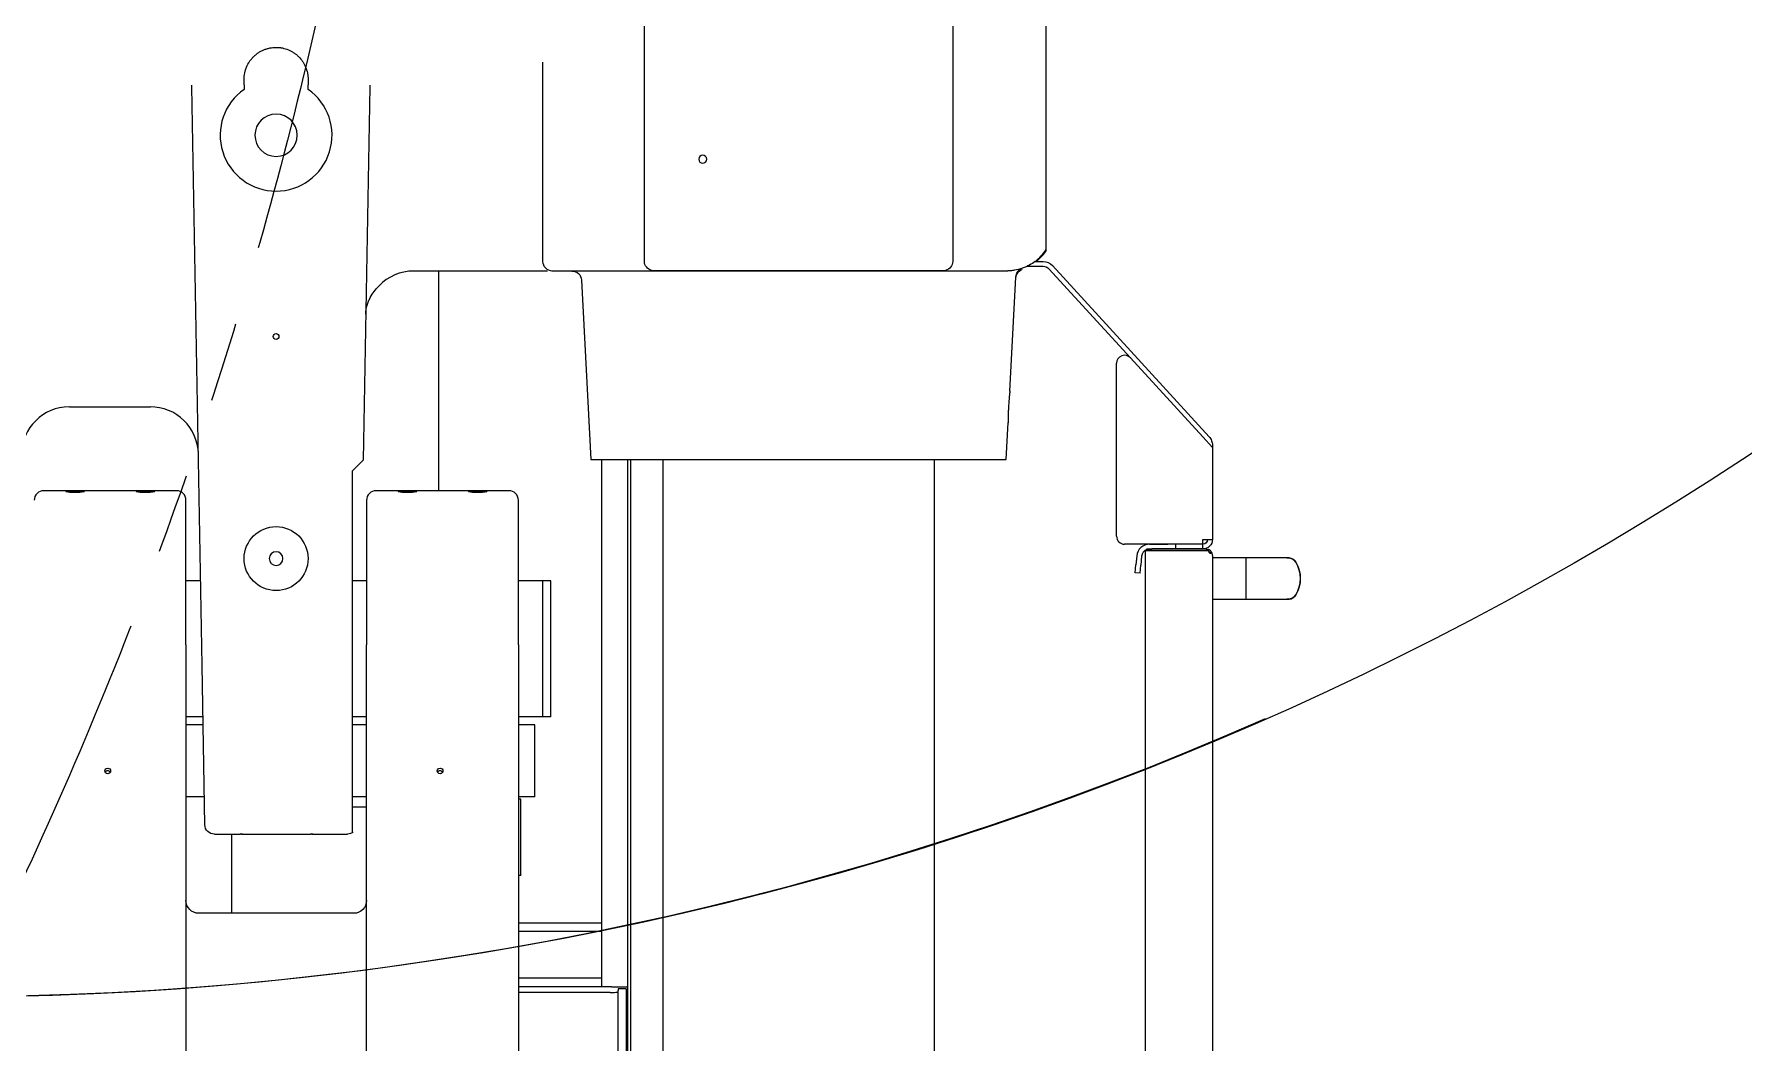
# Model space of a CAD drawing. Header units: millimetres. Extents: x 10462777 to 22643323, y 453826 to 1389191.
# Drawn here: x 11291164 to 11292234, y 582196 to 582828 of the extents above; entities that cross this region are included whole.
import ezdxf

# ---------------------------------------------------------------- set-up
doc = ezdxf.new("R2010")
doc.units = ezdxf.units.MM
doc.header["$LTSCALE"] = 200
doc.header["$MEASUREMENT"] = 0
doc.linetypes.add('PHANTOM', pattern=[2.5, 1.25, -0.25, 0.25, -0.25, 0.25, -0.25])
doc.layers.get('0').update_dxf_attribs({"linetype": 'CONTINUOUS'})
for name, color, linetype in [('2', 2, 'CONTINUOUS'), ('5', 4, 'CONTINUOUS'), ('DV1_DEFAULT', 7, 'CONTINUOUS')]:
    doc.layers.add(name, color=color, linetype=linetype)
doc.layers.add('LAYOUT', color=8, linetype='CONTINUOUS', lineweight=25)

# ---------------------------------------------------------------- blocks, each defined once
blk = doc.blocks.new('r710ic')
at = {"layer": 'DV1_DEFAULT', "color": 7, "linetype": 'Continuous', "lineweight": 0}
blk.add_arc((272041.4, 104232.6), 2050.1, 337.1057, 23.7991, dxfattribs=at)
at = {"layer": 'LAYOUT', "color": 3}
blk.add_circle((272041.4, 104232.6), 2050.1, dxfattribs=at)
blk = doc.blocks.new('A$C7DA30AB0')
at = {"layer": 'LAYOUT', "color": 6, "linetype": 'PHANTOM'}
blk.add_circle((3030.4, 3026, 0), 2693, dxfattribs=at)

msp = doc.modelspace()

# ---------------------------------------------------------------- linework, layer by layer
at = {"layer": '2', "color": 124, "linetype": 'Continuous'}
for p, q in [((11291739.37272, 583034.4183, 0), (11291739.37272, 582685.41335, 0)), ((11291797.88209, 582692.83033, 0), (11291797.88209, 583034.4183, 0)), ((11291546.38704, 582685.41335, 0), (11291546.38704, 582889.2026, 0)), ((11291482.87761, 582685.41335, 0), (11291482.87761, 582810.16343, 0)), ((11291269.53091, 582432.53362, 0), (11291263.20822, 582794.76048, 0)), ((11291295.87495, 582795.95448, 0), (11291295.87495, 582799.41497, 0)), ((11291295.87495, 582795.95448, 0), (11291295.87495, 582793.13769, 0)), ((11291335.87552, 582799.41497, 0), (11291335.87552, 582795.95448, 0)), ((11291335.87552, 582793.13769, 0), (11291335.87552, 582795.95448, 0)), ((11291374.54235, 582794.76048, 0), (11291370.46378, 582561.09934, 0)), ((11291476.87753, 582679.41326, 0), (11291402.01029, 582679.41326, 0)), ((11291488.8777, 582679.41326, 0), (11291488.52878, 582679.41326, 0)), ((11291552.73799, 582679.41326, 0), (11291488.8777, 582679.41326, 0)), ((11291733.02178, 582679.49718, 0), (11291552.73799, 582679.49718, 0)), ((11291733.02178, 582679.41326, 0), (11291552.73799, 582679.41326, 0)), ((11291772.88173, 582679.41326, 0), (11291733.02178, 582679.41326, 0)), ((11291775.12875, 582604.28723, 0), (11291778.86488, 582675.57698, 0)), ((11291782.82352, 582680.46877, 0), (11291782.84071, 582680.47029, 0)), ((11291506.99183, 582673.7272, 0), (11291512.87804, 582561.41158, 0)), ((11291186.52355, 582594.41205, 0), (11291237.22397, 582594.41205, 0)), ((11291772.88173, 582561.41158, 0), (11291774.0938, 582584.5393, 0)), ((11291364.35803, 582554.9936, 0), (11291370.46378, 582561.09934, 0)), ((11291512.87804, 582561.41158, 0), (11291642.87988, 582561.41158, 0)), ((11291642.87988, 582561.41158, 0), (11291772.88173, 582561.41158, 0)), ((11291363.77592, 582554.41149, 0), (11291364.35803, 582554.9936, 0)), ((11291363.77592, 582521.64454, 0), (11291363.77592, 582554.41149, 0)), ((11291363.77592, 582432.51006, 0), (11291363.77592, 582521.64454, 0)), ((11291271.2717, 582332.80362, 0), (11291269.53091, 582432.53362, 0)), ((11291277.27087, 582326.90825, 0), (11291289.43246, 582326.90825, 0)), ((11291298.368, 582326.90825, 0), (11291333.43309, 582326.90825, 0)), ((11291342.36863, 582326.90825, 0), (11291360.47969, 582326.90825, 0))]:
    msp.add_line(p, q, dxfattribs=at)
at = {"layer": '2', "color": 252, "linetype": 'Continuous'}
for p, q in [((11291417.78669, 582541.91383, 0), (11291417.78669, 582679.41288, 0)), ((11291519.62813, 582231.41402, 0), (11291519.62813, 582561.41805, 0)), ((11291535.87836, 582561.35424, 0), (11291535.87836, 581835.96081, 0)), ((11291537.87839, 581835.92831, 0), (11291537.87839, 582561.3569, 0)), ((11291557.93118, 582561.35677, 0), (11291557.93118, 581210.93165, 0)), ((11291727.82859, 581210.93165, 0), (11291727.82859, 582561.35677, 0)), ((11291253.47435, 582541.91131, 0), (11291170.47317, 582541.91131, 0)), ((11291461.47731, 582541.91131, 0), (11291378.47613, 582541.91131, 0)), ((11291259.47444, 582445.34482, 0), (11291259.47444, 582535.91122, 0)), ((11291372.47604, 582535.91122, 0), (11291372.47604, 582445.34482, 0)), ((11291467.47739, 582445.34482, 0), (11291467.47739, 582535.91122, 0)), ((11291268.60793, 582485.41051, 0), (11291259.46522, 582485.41051, 0)), ((11291372.46909, 582485.41051, 0), (11291363.77467, 582485.41051, 0)), ((11291482.87761, 582485.41051, 0), (11291467.47067, 582485.41051, 0)), ((11291487.87768, 582485.41051, 0), (11291482.87761, 582485.41051, 0)), ((11291482.87761, 582400.4093, 0), (11291482.87761, 582485.41051, 0)), ((11291487.87768, 582400.4093, 0), (11291487.87768, 582485.41051, 0)), ((11291259.47444, 582445.34482, 0), (11291259.47444, 581853.79938, 0)), ((11291372.47604, 581853.79938, 0), (11291372.47604, 582445.34482, 0)), ((11291467.47739, 582445.34482, 0), (11291467.47739, 581853.79938, 0)), ((11291270.08256, 582400.4093, 0), (11291259.46522, 582400.4093, 0)), ((11291372.46909, 582400.4093, 0), (11291363.77467, 582400.4093, 0)), ((11291482.87761, 582400.4093, 0), (11291467.47067, 582400.4093, 0)), ((11291487.87768, 582400.4093, 0), (11291482.87761, 582400.4093, 0)), ((11291270.17958, 582395.25922, 0), (11291259.47365, 582395.25922, 0)), ((11291372.48596, 582395.25922, 0), (11291363.81633, 582395.25922, 0)), ((11291477.87754, 582395.25922, 0), (11291467.48181, 582395.25922, 0)), ((11291477.87754, 582350.25859, 0), (11291477.87754, 582395.25922, 0)), ((11291270.96526, 582350.25859, 0), (11291259.47365, 582350.25859, 0)), ((11291372.47841, 582343.73063, 0), (11291363.78805, 582343.73063, 0)), ((11291372.48596, 582350.25859, 0), (11291363.81633, 582350.25859, 0)), ((11291468.97741, 582348.77662, 0), (11291467.47739, 582348.77662, 0)), ((11291477.87754, 582350.25859, 0), (11291467.48181, 582350.25859, 0)), ((11291468.97741, 582343.42294, 0), (11291468.97741, 582348.77662, 0)), ((11291468.97741, 582325.52745, 0), (11291468.97741, 582343.42294, 0)), ((11291287.87484, 582326.90825, 0), (11291287.87484, 582277.36802, 0)), ((11291468.97741, 582318.91588, 0), (11291468.97741, 582325.52745, 0)), ((11291468.97741, 582301.35518, 0), (11291468.97741, 582318.91588, 0)), ((11291467.47739, 582301.32026, 0), (11291468.97741, 582301.32026, 0)), ((11291468.97741, 582301.35518, 0), (11291468.97741, 582301.32026, 0)), ((11291364.47593, 582277.36881, 0), (11291267.47455, 582277.36881, 0)), ((11291467.4688, 582271.40747, 0), (11291519.62101, 582271.40747, 0)), ((11291519.62196, 582265.90739, 0), (11291467.46975, 582265.90739, 0)), ((11291467.46975, 582236.90698, 0), (11291519.62196, 582236.90698, 0)), ((11291524.87821, 582227.85852, 0), (11291467.47474, 582227.85852, 0)), ((11291525.87822, 582231.4069, 0), (11291467.47495, 582231.4069, 0)), ((11291525.87822, 582231.4069, 0), (11291535.87836, 582231.4069, 0)), ((11291534.87835, 582230.11367, 0), (11291529.87828, 582230.11367, 0)), ((11291529.87828, 582230.11367, 0), (11291529.87828, 582229.11366, 0)), ((11291529.87828, 581835.90497, 0), (11291529.87828, 582229.11366, 0)), ((11291534.87835, 582230.11367, 0), (11291534.87835, 582229.11366, 0)), ((11291534.87835, 582229.11366, 0), (11291534.87835, 581835.90497, 0)), ((11291535.87836, 582221.40676, 0), (11291534.87829, 582221.40676, 0))]:
    msp.add_line(p, q, dxfattribs=at)
at = {"layer": '2', "color": 124, "linetype": 'Continuous', "extrusion": (0, 0, -1)}
for centre, radius in [((-11291315.87524, 582764.41447, 0), 13.25019), ((-11291582.87903, 582749.41426, 0), 2.50004), ((-11291315.87524, 582499.4107, 0), 4.25006)]:
    msp.add_circle(centre, radius, dxfattribs=at)
at = {"layer": '2', "color": 124, "linetype": 'Continuous'}
for centre, radius in [((11291315.87524, 582638.41268, 0), 1.80003), ((11291315.87524, 582499.4107, 0), 20.00028)]:
    msp.add_circle(centre, radius, dxfattribs=at)
for centre, radius, start, end in [((11291315.87524, 582764.41447, 0), 35.0005, 124.84990454, 55.15009546), ((11291772.88173, 582709.41369, 0), 30.00043, 306.86989762, 326.44269011), ((11291402.01029, 582649.41283, 0), 30.00043, 90, 136.65194947), ((11291186.52355, 582564.41163, 0), 30.00043, 90.40924536, 179.00000004), ((11291237.22397, 582564.41163, 0), 30.00043, 0.99999996, 90.51429379)]:
    msp.add_arc(centre, radius, start, end, dxfattribs=at)
at = {"layer": '2', "color": 124, "linetype": 'Continuous', "extrusion": (0, 0, -1)}
for centre, radius, start, end in [((-11291488.8777, 582685.41335, 0), 6.00009, 270, 0), ((-11291500.99996, 582673.41318, 0), 6.00009, 90, 176.99999995), ((-11291552.73799, 582685.41335, 0), 5.91616, 270, 287.02386622), ((-11291733.02178, 582685.41335, 0), 5.91616, 252.97613378, 270), ((-11291277.27087, 582332.90834, 0), 6.00009, 270.00146305, 359.00000004), ((-11291360.47969, 582332.90834, 0), 6.00009, 231.7015156, 268.44733529)]:
    msp.add_arc(centre, radius, start, end, dxfattribs=at)
at = {"layer": '2', "color": 252, "linetype": 'Continuous'}
for centre, start, end in [((11291170.47317, 582535.91122, 0), 90, 180), ((11291253.47435, 582535.91122, 0), 0, 90), ((11291378.47613, 582535.91122, 0), 90, 180), ((11291461.47731, 582535.91122, 0), 0, 90)]:
    msp.add_arc(centre, 6.00009, start, end, dxfattribs=at)
at = {"layer": '2', "color": 252, "linetype": 'Continuous', "extrusion": (0, 0, -1)}
for centre, start, end in [((-11291267.47455, 582285.36892, 0), 270, 0), ((-11291364.47593, 582285.36892, 0), 180, 270)]:
    msp.add_arc(centre, 8.00011, start, end, dxfattribs=at)
at = {"layer": '2', "color": 124, "linetype": 'Continuous'}
for centre, major_axis, ratio, start_param, end_param in [((11291233.21252, 582794.23051, 0), (-0.62668, 36.79321), 0.815259867, 4.7129073025, 4.7413536118), ((11291404.53808, 582794.23051, 0), (-0.62667, -36.79323), 0.8152604061, 4.6834243064, 4.711870597), ((11291772.88173, 582708.77368, 0), (30.00043, 0), 0.9999930524, 5.3906382236, 5.7077559364)]:
    msp.add_ellipse(centre, major_axis=major_axis, ratio=ratio, start_param=start_param, end_param=end_param, dxfattribs=at)
at = {"layer": '2', "color": 124, "linetype": 'Continuous', "extrusion": (0, 0, -1)}
for centre, start_param, end_param in [((11291553.31534, 582685.41335, 0), 5.0522258898, 6.2831853072), ((11291732.44442, 582685.41335, 0), 3.1415926536, 4.3725520709)]:
    msp.add_ellipse(centre, major_axis=(-6.9283, 0), ratio=0.8660254038, start_param=start_param, end_param=end_param, dxfattribs=at)
at = {"layer": '2', "color": 172, "linetype": 'Continuous'}
for centre in [(11291188.47343, 582541.28564, 0), (11291191.47347, 582541.28564, 0), (11291232.47405, 582541.28564, 0), (11291235.4741, 582541.28564, 0), (11291396.47638, 582541.28564, 0), (11291399.47643, 582541.28564, 0), (11291440.47701, 582541.28564, 0), (11291443.47705, 582541.28564, 0)]:
    msp.add_ellipse(centre, major_axis=(-4.25006, 0), ratio=0.107732801, dxfattribs=at)
at = {"layer": '2', "color": 252, "linetype": 'Continuous'}
for centre in [(11291210.47374, 582366.4557, 0), (11291418.4767, 582366.4557, 0)]:
    msp.add_ellipse(centre, major_axis=(1.80003, 0), ratio=0.9941798849, dxfattribs=at)
for centre, major_axis, ratio, start_param, end_param in [((11291210.47374, 582364.73195, 0), (1.80003, 0), 0.9941798849, 0.5025544568, 2.6390345065), ((11291418.4767, 582364.73195, 0), (1.80003, 0), 0.9941798849, 0.5025544568, 2.6390345065), ((11291524.87821, 582227.98726, 0), (-5.00007, 0), 0.0257472053, 1.5707963268, 3.1415926536)]:
    msp.add_ellipse(centre, major_axis=major_axis, ratio=ratio, start_param=start_param, end_param=end_param, dxfattribs=at)
at = {"layer": '2', "color": 124, "linetype": 'Continuous'}
for points, knots in [([(11291295.87495, 582799.41497, 0), (11291295.87495, 582800.08237, 0), (11291295.90827, 582800.74299, 0), (11291296.03857, 582802.05128, 0), (11291296.13557, 582802.69896, 0), (11291296.3923, 582803.98162, 0), (11291296.55204, 582804.61661, 0), (11291296.7915, 582805.40239, 0), (11291296.84139, 582805.55915, 0), (11291296.94519, 582805.87187, 0), (11291296.99915, 582806.02796, 0), (11291297.16621, 582806.49253, 0), (11291297.2847, 582806.79804, 0), (11291297.91193, 582808.30522, 0), (11291298.52394, 582809.44631, 0), (11291299.42511, 582810.7952, 0), (11291299.61222, 582811.06107, 0), (11291300.00043, 582811.58493, 0), (11291300.20187, 582811.84327, 0), (11291300.82115, 582812.59866, 0), (11291301.25564, 582813.07862, 0), (11291302.16721, 582813.99297, 0), (11291302.64428, 582814.42733, 0), (11291303.64164, 582815.25064, 0), (11291304.16193, 582815.63958, 0), (11291304.97636, 582816.18795, 0), (11291305.25386, 582816.36504, 0), (11291305.81418, 582816.70351, 0), (11291306.09772, 582816.8654, 0), (11291306.9584, 582817.32938, 0), (11291307.5456, 582817.60982, 0), (11291308.74708, 582818.11323, 0), (11291309.36136, 582818.3362, 0), (11291310.3039, 582818.62641, 0), (11291310.62161, 582818.71576, 0), (11291311.26429, 582818.8793, 0), (11291311.59003, 582818.95361, 0), (11291313.2175, 582819.28233, 0), (11291314.52851, 582819.41346, 0), (11291316.50841, 582819.41612, 0), (11291317.17062, 582819.38442, 0), (11291318.00129, 582819.30263, 0), (11291318.16758, 582819.28415, 0), (11291318.49839, 582819.24318, 0), (11291318.66317, 582819.22068, 0), (11291319.15563, 582819.14719, 0), (11291319.48146, 582819.09021, 0), (11291321.09849, 582818.76618, 0), (11291322.35366, 582818.38287, 0), (11291323.87554, 582817.74841, 0), (11291324.17809, 582817.61338, 0), (11291324.77222, 582817.33042, 0), (11291325.06449, 582817.18223, 0), (11291325.92733, 582816.71796, 0), (11291326.48395, 582816.38221, 0), (11291327.56119, 582815.65907, 0), (11291328.08181, 582815.27166, 0), (11291328.83579, 582814.65115, 0), (11291329.08283, 582814.43755, 0), (11291329.56691, 582813.99771, 0), (11291329.80254, 582813.77279, 0), (11291330.94937, 582812.62363, 0), (11291331.76773, 582811.6264, 0), (11291332.66946, 582810.28099, 0), (11291332.84368, 582810.00691, 0), (11291333.17971, 582809.44855, 0), (11291333.34182, 582809.16368, 0), (11291333.8069, 582808.29734, 0), (11291334.08654, 582807.70849, 0), (11291334.83668, 582805.90844, 0), (11291335.21933, 582804.66408, 0), (11291335.5452, 582803.04988, 0), (11291335.60272, 582802.72379, 0), (11291335.70174, 582802.0667, 0), (11291335.74301, 582801.73729, 0), (11291335.84219, 582800.74647, 0), (11291335.87552, 582800.08247, 0), (11291335.87552, 582799.41497, 0)], [0, 0, 0, 0, 0.03125, 0.03125, 0.0625, 0.0625, 0.09375, 0.09375, 0.1015625, 0.1015625, 0.109375, 0.109375, 0.125, 0.125, 0.1875, 0.1875, 0.203125, 0.203125, 0.21875, 0.21875, 0.25, 0.25, 0.28125, 0.28125, 0.3125, 0.3125, 0.328125, 0.328125, 0.34375, 0.34375, 0.375, 0.375, 0.40625, 0.40625, 0.421875, 0.421875, 0.4375, 0.4375, 0.5, 0.5, 0.53125, 0.53125, 0.5390625, 0.5390625, 0.546875, 0.546875, 0.5625, 0.5625, 0.625, 0.625, 0.640625, 0.640625, 0.65625, 0.65625, 0.6875, 0.6875, 0.71875, 0.71875, 0.734375, 0.734375, 0.75, 0.75, 0.8125, 0.8125, 0.828125, 0.828125, 0.84375, 0.84375, 0.875, 0.875, 0.9375, 0.9375, 0.953125, 0.953125, 0.96875, 0.96875, 1, 1, 1, 1]), ([(11291485.70101, 582679.41326, 0), (11291485.61485, 582679.41326, 0), (11291485.52749, 582679.41326, 0), (11291484.96955, 582679.41326, 0), (11291484.46803, 582679.41326, 0), (11291482.88954, 582679.41326, 0), (11291481.74099, 582679.41326, 0), (11291479.95118, 582679.41326, 0), (11291479.34319, 582679.41326, 0), (11291478.42277, 582679.41326, 0), (11291478.11456, 582679.41326, 0), (11291477.49672, 582679.41326, 0), (11291477.18645, 582679.41326, 0), (11291476.87753, 582679.41326, 0)], [0, 0, 0, 0, 0.0363308524, 0.0363308524, 0.2290646819, 0.2290646819, 0.614532341, 0.614532341, 0.8072661705, 0.8072661705, 0.9036330852, 0.9036330852, 1, 1, 1, 1]), ([(11291790.88199, 582685.41335, 0), (11291789.81071, 582684.60989, 0), (11291788.60699, 582683.81999, 0), (11291786.61303, 582682.7294, 0), (11291785.91708, 582682.38151, 0), (11291784.82856, 582681.89175, 0), (11291784.4583, 582681.73384, 0), (11291783.70343, 582681.43009, 0), (11291783.31988, 582681.28469, 0), (11291781.37819, 582680.59436, 0), (11291779.74354, 582680.15843, 0), (11291777.21502, 582679.71553, 0), (11291776.35947, 582679.60289, 0), (11291775.06323, 582679.48954, 0), (11291774.629, 582679.46101, 0), (11291773.97525, 582679.4324, 0), (11291773.64776, 582679.42165, 0), (11291773.31953, 582679.41626, 0), (11291773.10056, 582679.41386, 0), (11291772.99056, 582679.41326, 0), (11291772.88173, 582679.41326, 0)], [0, 0, 0, 0, 0.25, 0.25, 0.375, 0.375, 0.4375, 0.4375, 0.5, 0.5, 0.75, 0.75, 0.875, 0.875, 0.9375, 0.9375, 0.96875, 0.984375, 0.984375, 1, 1, 1, 1]), ([(11291778.88371, 582675.66712, 0), (11291778.87762, 582675.70774, 0), (11291778.7955, 582676.32743, 0), (11291779.16261, 582677.44137, 0), (11291779.80106, 582678.76532, 0), (11291780.5885, 582679.69079, 0), (11291781.2758, 582680.26027, 0), (11291781.74815, 582680.56615, 0), (11291782.08425, 582680.75178, 0), (11291782.35803, 582680.88085, 0), (11291782.47039, 582680.93349, 0), (11291782.4717, 582680.92737, 0)], [0, 0, 0, 0, 0.0117087833, 0.1789215288, 0.3191025446, 0.4376293103, 0.5315949855, 0.6030831925, 0.6774494301, 0.790067629, 1, 1, 1, 1]), ([(11291778.94879, 582675.07159, 0), (11291778.91338, 582675.40249, 0), (11291778.91131, 582676.32735, 0), (11291779.49145, 582677.68745, 0), (11291780.38718, 582678.92706, 0), (11291781.35766, 582679.74947, 0), (11291782.01065, 582680.11694, 0), (11291782.31584, 582680.25645, 0)], [0, 0, 0, 0, 0.148186079, 0.4247901512, 0.6535588974, 0.8469125155, 1, 1, 1, 1]), ([(11291372.05747, 582652.40194, 0), (11291372.0926, 582654.41473, 0), (11291372.38489, 582656.27952, 0), (11291372.98665, 582658.4515, 0), (11291373.11936, 582658.879, 0), (11291373.40445, 582659.71165, 0), (11291373.5568, 582660.11702, 0), (11291374.03975, 582661.30298, 0), (11291374.39616, 582662.05347, 0), (11291375.54452, 582664.20223, 0), (11291376.41546, 582665.4984, 0), (11291378.25748, 582667.88966, 0), (11291379.22972, 582668.98437, 0), (11291380.19406, 582670.00598, 0)], [0, 0, 0, 0, 0.25, 0.25, 0.3125, 0.3125, 0.375, 0.375, 0.5, 0.5, 0.75, 0.75, 1, 1, 1, 1]), ([(11291775.1353, 582604.41219, 0), (11291775.13523, 582604.41165, 0), (11291775.12702, 582604.34789, 0), (11291775.10668, 582604.18722, 0), (11291775.10209, 582604.15085, 0), (11291775.09199, 582604.07058, 0), (11291775.08648, 582604.02664, 0), (11291775.06864, 582603.88368, 0), (11291775.04135, 582603.66334, 0), (11291775.00758, 582603.38444, 0), (11291774.97999, 582603.15301, 0), (11291774.97042, 582603.07215, 0), (11291774.95055, 582602.90286, 0), (11291774.94024, 582602.81435, 0), (11291774.88755, 582602.35769, 0), (11291774.84131, 582601.94418, 0), (11291774.76802, 582601.25335, 0), (11291774.74293, 582601.01124, 0), (11291774.70454, 582600.62972, 0), (11291774.69164, 582600.49973, 0), (11291774.66592, 582600.23645, 0), (11291774.65306, 582600.10283, 0), (11291774.58889, 582599.42504, 0), (11291774.53795, 582598.85198, 0), (11291774.46392, 582597.94557, 0), (11291774.43952, 582597.63395, 0), (11291774.3927, 582597.00688, 0), (11291774.3702, 582596.69056, 0), (11291774.30564, 582595.73341, 0), (11291774.2665, 582595.08448, 0), (11291774.19697, 582593.76392, 0), (11291774.16772, 582593.11387, 0), (11291774.13148, 582592.15489, 0), (11291774.12066, 582591.83786, 0), (11291774.10147, 582591.20917, 0), (11291774.09307, 582590.89652, 0), (11291774.07175, 582589.98691, 0), (11291774.06248, 582589.41166, 0), (11291774.05551, 582588.73122, 0), (11291774.05434, 582588.59708, 0), (11291774.05245, 582588.33276, 0), (11291774.05172, 582588.20225, 0), (11291774.05011, 582587.81929, 0), (11291774.04984, 582587.5763, 0), (11291774.0508, 582586.88315, 0), (11291774.05381, 582586.46845, 0), (11291774.05879, 582586.01073, 0), (11291774.05986, 582585.92202, 0), (11291774.06205, 582585.75239, 0), (11291774.06318, 582585.67139, 0), (11291774.0666, 582585.43959, 0), (11291774.07127, 582585.16039, 0), (11291774.07558, 582584.93999, 0), (11291774.07851, 582584.79705, 0), (11291774.07944, 582584.75314, 0), (11291774.08117, 582584.67291, 0), (11291774.08197, 582584.63655, 0), (11291774.08555, 582584.47598, 0), (11291774.08711, 582584.41239, 0), (11291774.08713, 582584.41191, 0)], [0, 0, 0, 0, 0.0624477996, 0.0624477996, 0.0780752881, 0.0780752881, 0.0937027766, 0.0937027766, 0.1249577535, 0.1562127304, 0.1562127304, 0.1718402189, 0.1718402189, 0.1874677074, 0.1874677074, 0.2499776612, 0.2499776612, 0.2812326382, 0.2812326382, 0.2968601266, 0.2968601266, 0.3124876151, 0.3124876151, 0.374997569, 0.374997569, 0.4062525459, 0.4062525459, 0.4375075228, 0.4375075228, 0.5000174767, 0.5000174767, 0.5625274305, 0.5625274305, 0.5937824075, 0.5937824075, 0.6250373844, 0.6250373844, 0.6875473383, 0.6875473383, 0.7031748267, 0.7031748267, 0.7188023152, 0.7188023152, 0.7500572921, 0.7500572921, 0.812567246, 0.812567246, 0.8281947345, 0.8281947345, 0.8438222229, 0.8438222229, 0.8750771999, 0.9063321768, 0.9063321768, 0.9219596653, 0.9219596653, 0.9375871537, 0.9375871537, 1, 1, 1, 1]), ([(11291363.77592, 582327.89478, 0), (11291363.77592, 582327.89411, 0), (11291363.77592, 582327.9128, 0), (11291363.77592, 582327.97766, 0), (11291363.77592, 582328.01374, 0), (11291363.77592, 582328.10503, 0), (11291363.77592, 582328.16034, 0), (11291363.77592, 582328.74231, 0), (11291363.77592, 582329.85371, 0), (11291363.77592, 582332.38007, 0), (11291363.77592, 582333.36633, 0), (11291363.77592, 582335.06621, 0), (11291363.77592, 582335.66964, 0), (11291363.77592, 582336.63109, 0), (11291363.77592, 582336.96102, 0), (11291363.77592, 582337.63621, 0), (11291363.77592, 582337.98189, 0), (11291363.77592, 582341.16496, 0), (11291363.77592, 582344.50214, 0), (11291363.77592, 582350.25451, 0), (11291363.77592, 582352.29717, 0), (11291363.77592, 582355.5543, 0), (11291363.77592, 582356.67502, 0), (11291363.77592, 582358.96057, 0), (11291363.77592, 582360.12688, 0), (11291363.77592, 582366.07412, 0), (11291363.77592, 582371.19924, 0), (11291363.77592, 582378.06277, 0), (11291363.77592, 582379.45851, 0), (11291363.77592, 582382.29675, 0), (11291363.77592, 582383.74097, 0), (11291363.77592, 582388.13416, 0), (11291363.77592, 582391.11168, 0), (11291363.77592, 582400.18579, 0), (11291363.77592, 582406.42272, 0), (11291363.77592, 582414.45593, 0), (11291363.77592, 582416.07452, 0), (11291363.77592, 582419.33604, 0), (11291363.77592, 582420.9774, 0), (11291363.77592, 582425.90301, 0), (11291363.77592, 582429.19992, 0), (11291363.77592, 582432.51006, 0)], [0, 0, 0, 0, 0.0213183974, 0.0213183974, 0.0361469066, 0.0361469066, 0.0509754157, 0.0509754157, 0.1696034887, 0.1696034887, 0.2289175253, 0.2289175253, 0.2585745435, 0.2585745435, 0.2734030526, 0.2734030526, 0.2882315618, 0.2882315618, 0.4068596348, 0.4068596348, 0.4661736713, 0.4661736713, 0.4958306896, 0.4958306896, 0.5254877078, 0.5254877078, 0.6441157809, 0.6441157809, 0.6737727991, 0.6737727991, 0.7034298174, 0.7034298174, 0.7627438539, 0.7627438539, 0.881371927, 0.881371927, 0.9110289452, 0.9110289452, 0.9406859635, 0.9406859635, 1, 1, 1, 1]), ([(11291289.37486, 582326.90825, 0), (11291289.37479, 582326.90825, 0), (11291289.38187, 582326.90855, 0), (11291289.41079, 582326.90975, 0), (11291289.43261, 582326.91066, 0), (11291289.51871, 582326.91419, 0), (11291289.60364, 582326.91765, 0), (11291289.77259, 582326.92418, 0), (11291289.8363, 582326.9266, 0), (11291289.97561, 582326.93175, 0), (11291290.05121, 582326.93447, 0), (11291290.29547, 582326.94298, 0), (11291290.48139, 582326.94909, 0), (11291290.90123, 582326.96153, 0), (11291291.12888, 582326.96766, 0), (11291291.49432, 582326.97617, 0), (11291291.62024, 582326.9789, 0), (11291291.88048, 582326.98405, 0), (11291292.01537, 582326.98647, 0), (11291292.42432, 582326.99303, 0), (11291292.70482, 582326.9965, 0), (11291293.13724, 582327.00005, 0), (11291293.28367, 582327.00096, 0), (11291293.57919, 582327.00218, 0), (11291293.72648, 582327.00248, 0), (11291294.16701, 582327.00249, 0), (11291294.45892, 582327.00129, 0), (11291294.89404, 582326.99775, 0), (11291295.03873, 582326.99627, 0), (11291295.3208, 582326.99284, 0), (11291295.59721, 582326.98893, 0), (11291295.8625, 582326.98417, 0), (11291296.12215, 582326.97905, 0), (11291296.24976, 582326.9763, 0), (11291296.61945, 582326.96771, 0), (11291296.84621, 582326.96159, 0), (11291297.15769, 582326.95238, 0), (11291297.25671, 582326.9493, 0), (11291297.44483, 582326.94321, 0), (11291297.5335, 582326.94022, 0), (11291297.77895, 582326.93168, 0), (11291297.91735, 582326.9265, 0), (11291298.08695, 582326.91994, 0), (11291298.13733, 582326.91795, 0), (11291298.22339, 582326.9145, 0), (11291298.25917, 582326.91304, 0), (11291298.34516, 582326.90951, 0), (11291298.37454, 582326.90827, 0), (11291298.37499, 582326.90825, 0)], [0, 0, 0, 0, 0.0312489084, 0.0312489084, 0.0625041621, 0.0625041621, 0.1250146695, 0.1250146695, 0.1562699232, 0.1562699232, 0.1875251769, 0.1875251769, 0.2500356843, 0.2500356843, 0.3125461917, 0.3125461917, 0.3438014454, 0.3438014454, 0.3750566991, 0.3750566991, 0.4375672065, 0.4375672065, 0.4688224602, 0.4688224602, 0.5000777139, 0.5000777139, 0.5625882213, 0.5625882213, 0.593843475, 0.593843475, 0.6250987287, 0.6563539824, 0.6563539824, 0.6876092361, 0.6876092361, 0.7501197435, 0.7501197435, 0.7813749972, 0.7813749972, 0.8126302509, 0.8126302509, 0.8751407583, 0.8751407583, 0.906396012, 0.906396012, 0.9376512657, 0.9376512657, 1, 1, 1, 1]), ([(11291294.86814, 582326.99789, 0), (11291294.83141, 582326.99823, 0), (11291294.79455, 582326.99855, 0), (11291294.46647, 582327.00125, 0), (11291294.17226, 582327.00248, 0), (11291293.87493, 582327.00248, 0)], [0, 0, 0, 0, 0.1126851131, 0.1126851131, 1, 1, 1, 1]), ([(11291333.37549, 582326.90825, 0), (11291333.37541, 582326.90825, 0), (11291333.38249, 582326.90855, 0), (11291333.41141, 582326.90975, 0), (11291333.43324, 582326.91066, 0), (11291333.51933, 582326.91419, 0), (11291333.60427, 582326.91765, 0), (11291333.77322, 582326.92418, 0), (11291333.83693, 582326.9266, 0), (11291333.97623, 582326.93175, 0), (11291334.05184, 582326.93447, 0), (11291334.2961, 582326.94298, 0), (11291334.48202, 582326.94909, 0), (11291334.90185, 582326.96153, 0), (11291335.12951, 582326.96766, 0), (11291335.49495, 582326.97617, 0), (11291335.62087, 582326.9789, 0), (11291335.8811, 582326.98405, 0), (11291336.016, 582326.98647, 0), (11291336.42495, 582326.99303, 0), (11291336.70545, 582326.9965, 0), (11291337.13787, 582327.00005, 0), (11291337.2843, 582327.00096, 0), (11291337.57981, 582327.00218, 0), (11291337.72711, 582327.00248, 0), (11291338.16764, 582327.00249, 0), (11291338.45954, 582327.00129, 0), (11291338.89466, 582326.99775, 0), (11291339.03935, 582326.99627, 0), (11291339.32142, 582326.99284, 0), (11291339.59783, 582326.98893, 0), (11291339.86312, 582326.98417, 0), (11291340.12278, 582326.97905, 0), (11291340.25038, 582326.9763, 0), (11291340.62007, 582326.96771, 0), (11291340.84684, 582326.96159, 0), (11291341.15832, 582326.95238, 0), (11291341.25733, 582326.9493, 0), (11291341.44546, 582326.94321, 0), (11291341.53412, 582326.94022, 0), (11291341.77958, 582326.93168, 0), (11291341.91797, 582326.9265, 0), (11291342.08758, 582326.91994, 0), (11291342.13796, 582326.91795, 0), (11291342.22401, 582326.9145, 0), (11291342.25979, 582326.91304, 0), (11291342.34579, 582326.90951, 0), (11291342.37516, 582326.90827, 0), (11291342.37561, 582326.90825, 0)], [0, 0, 0, 0, 0.0312489229, 0.0312489229, 0.0625041762, 0.0625041762, 0.1250146827, 0.1250146827, 0.156269936, 0.156269936, 0.1875251893, 0.1875251893, 0.2500356959, 0.2500356959, 0.3125462024, 0.3125462024, 0.3438014557, 0.3438014557, 0.375056709, 0.375056709, 0.4375672156, 0.4375672156, 0.4688224689, 0.4688224689, 0.5000777222, 0.5000777222, 0.5625882287, 0.5625882287, 0.593843482, 0.593843482, 0.6250987353, 0.6563539886, 0.6563539886, 0.6876092419, 0.6876092419, 0.7501197484, 0.7501197484, 0.7813750017, 0.7813750017, 0.812630255, 0.812630255, 0.8751407616, 0.8751407616, 0.9063960149, 0.9063960149, 0.9376512681, 0.9376512681, 1, 1, 1, 1]), ([(11291338.86876, 582326.99789, 0), (11291338.83204, 582326.99823, 0), (11291338.79518, 582326.99855, 0), (11291338.4671, 582327.00125, 0), (11291338.17288, 582327.00248, 0), (11291337.87555, 582327.00248, 0)], [0, 0, 0, 0, 0.1126851136, 0.1126851136, 1, 1, 1, 1])]:
    msp.add_open_spline(points, degree=3, knots=knots, dxfattribs=at)
at = {"layer": '5', "color": 252, "linetype": 'Continuous'}
for p, q in [((11291785.53151, 582682.4133, 0), (11291795.85898, 582682.4133, 0)), ((11291790.88152, 582685.41335, 0), (11291795.85898, 582685.41335, 0)), ((11291799.54753, 582680.78892, 0), (11291850.5708, 582625.03667, 0)), ((11291801.76067, 582682.81433, 0), (11291899.78514, 582575.70467, 0)), ((11291895.88348, 582575.52428, 0), (11291850.57134, 582625.03608, 0)), ((11291841.88271, 582513.4129, 0), (11291841.88271, 582621.66039, 0)), ((11291901.88356, 582568.96809, 0), (11291895.88348, 582575.52428, 0)), ((11291901.88356, 582570.30357, 0), (11291901.88356, 582568.96809, 0)), ((11291901.88356, 582568.96809, 0), (11291901.88356, 582511.41087, 0)), ((11291895.88348, 582508.41283, 0), (11291846.88278, 582508.41283, 0)), ((11291859.88297, 581426.41419, 0), (11291859.88297, 582504.42551, 0)), ((11291859.88297, 582504.42551, 0), (11291863.88302, 582504.42551, 0)), ((11291860.88298, 582504.42751, 0), (11291860.88298, 582505.42752, 0)), ((11291860.88298, 582505.42752, 0), (11291863.88302, 582505.42752, 0)), ((11291863.88302, 582504.42751, 0), (11291860.88298, 582504.42751, 0)), ((11291862.47612, 582508.41083, 0), (11291873.88317, 582508.41083, 0)), ((11291878.88361, 582505.42752, 0), (11291863.88302, 582505.42752, 0)), ((11291897.88351, 582504.42751, 0), (11291863.88302, 582504.42751, 0)), ((11291863.88302, 582504.42551, 0), (11291897.88351, 582504.42551, 0)), ((11291878.88324, 582508.41083, 0), (11291873.88317, 582508.41083, 0)), ((11291878.88324, 582505.41079, 0), (11291878.88324, 582508.41083, 0)), ((11291895.88348, 582508.41083, 0), (11291878.88324, 582508.41083, 0)), ((11291895.88348, 582505.41079, 0), (11291878.88324, 582505.41079, 0)), ((11291895.88348, 582508.41283, 0), (11291895.88348, 582511.41087, 0)), ((11291895.88348, 582511.41087, 0), (11291901.88356, 582511.41087, 0)), ((11291895.88348, 582505.41079, 0), (11291895.88348, 582508.41083, 0)), ((11291897.88351, 582505.42752, 0), (11291896.33117, 582505.42752, 0)), ((11291899.23766, 582504.42751, 0), (11291897.88351, 582504.42751, 0)), ((11291897.88351, 582504.42551, 0), (11291899.52917, 582504.42551, 0)), ((11291853.57554, 582490.46766, 0), (11291854.01133, 582495.4487, 0)), ((11291854.50645, 582501.10797, 0), (11291854.01133, 582495.4487, 0)), ((11291856.56417, 582490.20619, 0), (11291856.99995, 582495.18723, 0)), ((11291857.49507, 582500.8465, 0), (11291856.99995, 582495.18723, 0)), ((11291901.88356, 582501.42746, 0), (11291901.88356, 581429.41224, 0)), ((11291856.56417, 582490.20619, 0), (11291853.57554, 582490.46766, 0))]:
    msp.add_line(p, q, dxfattribs=at)
at = {"layer": '5', "color": 95, "linetype": 'Continuous'}
for p, q in [((11291922.88386, 582499.92744, 0), (11291901.88356, 582499.92744, 0)), ((11291922.88386, 582499.92744, 0), (11291922.88386, 582499.84518, 0)), ((11291948.38422, 582499.91744, 0), (11291922.88386, 582499.91744, 0)), ((11291922.88386, 582497.11906, 0), (11291922.88386, 582499.84518, 0)), ((11291922.88386, 582476.73546, 0), (11291922.88386, 582497.11906, 0)), ((11291901.88356, 582473.92707, 0), (11291922.88386, 582473.92707, 0)), ((11291922.88386, 582474.00933, 0), (11291922.88386, 582476.73546, 0)), ((11291922.88386, 582473.92707, 0), (11291922.88386, 582474.00933, 0)), ((11291922.88386, 582473.93707, 0), (11291948.38422, 582473.93707, 0))]:
    msp.add_line(p, q, dxfattribs=at)
at = {"layer": '5', "color": 252, "linetype": 'Continuous', "extrusion": (0, 0, -1)}
for centre, radius, start, end in [((-11291795.85898, 582677.41323, 0), 8.00011, 90, 137.53591809), ((-11291795.85898, 582677.41323, 0), 5.00007, 90, 137.53591809), ((-11291895.88348, 582511.41087, 0), 3.00004, 180, 270), ((-11291895.88348, 582511.41087, 0), 6.00009, 180, 270), ((-11291897.88351, 582501.42746, 0), 4.00006, 90, 114.29345696)]:
    msp.add_arc(centre, radius, start, end, dxfattribs=at)
at = {"layer": '5', "color": 252, "linetype": 'Continuous'}
for centre, radius, start, end in [((11291846.88278, 582621.66039, 0), 5.00007, 42.46408191, 180), ((11291846.88278, 582513.4129, 0), 5.00007, 180, 270), ((11291862.47612, 582500.41072, 0), 8.00011, 90, 175.00000001), ((11291862.47612, 582500.41072, 0), 5.00007, 108.58049788, 175.00000001), ((11291897.88351, 582501.42746, 0), 4.00006, 0, 27.78069021)]:
    msp.add_arc(centre, radius, start, end, dxfattribs=at)
at = {"layer": '5', "color": 95, "linetype": 'Continuous'}
for centre, radius, start, end in [((11291948.38422, 582486.92726, 0), 13.00018, 90, 92.24749309), ((11291948.38422, 582486.92726, 0), 13.00018, 83.55121696, 90), ((11291949.20788, 582494.21429, 0), 5.66675, 30.83703869, 83.55121696), ((11291937.00171, 582486.92726, 0), 19.88264, 329.16296131, 30.83703869), ((11291948.38422, 582486.92726, 0), 13.00018, 267.75250691, 270), ((11291948.38422, 582486.92726, 0), 13.00018, 270, 276.44878304), ((11291949.20788, 582479.64022, 0), 5.66675, 276.44878304, 329.16296131)]:
    msp.add_arc(centre, radius, start, end, dxfattribs=at)
at = {"layer": '5', "color": 95, "linetype": 'Continuous', "extrusion": (0, 0, -1)}
for centre, radius, start, end in [((-11291948.38422, 582486.92726, 0), 12.99018, 90.00003095, 96.43250772), ((-11291949.20469, 582494.20459, 0), 5.66675, 96.43250772, 149.22345919), ((-11291936.98548, 582486.92726, 0), 19.88887, 149.22345919, 210.77654081), ((-11291948.38422, 582486.92726, 0), 12.99018, 263.56749121, 269.99996798), ((-11291949.20469, 582479.64992, 0), 5.66675, 210.77654081, 263.56748992)]:
    msp.add_arc(centre, radius, start, end, dxfattribs=at)
at = {"layer": '5', "color": 252, "linetype": 'Continuous'}
for major_axis, ratio, start_param, end_param in [((0, 3.00004), 0.9999999995, 5.8765680832, 6.2831853072), ((-4.00006, 0), 0.9993333333, 3.1415926536, 3.6264571659)]:
    msp.add_ellipse((11291897.88351, 582501.42746, 0), major_axis=major_axis, ratio=ratio, start_param=start_param, end_param=end_param, dxfattribs=at)
for points, knots in [([(11291899.78514, 582575.70467, 0), (11291900.11872, 582575.34017, 0), (11291900.41843, 582574.94469, 0), (11291900.93987, 582574.10526, 0), (11291901.16159, 582573.66134, 0), (11291901.51946, 582572.74022, 0), (11291901.65561, 582572.26304, 0), (11291901.83766, 582571.29176, 0), (11291901.88356, 582570.79767, 0), (11291901.88356, 582570.30357, 0)], [0, 0, 0, 0, 0.25, 0.25, 0.5, 0.5, 0.75, 0.75, 1, 1, 1, 1]), ([(11291899.52917, 582504.42551, 0), (11291899.49991, 582504.34936, 0), (11291899.47874, 582504.27101, 0), (11291899.45496, 582504.10935, 0), (11291899.45286, 582504.02597, 0), (11291899.47667, 582503.78292, 0), (11291899.53233, 582503.62558, 0), (11291899.69188, 582503.34723, 0), (11291899.79221, 582503.22837, 0), (11291900.01572, 582503.02618, 0), (11291900.13622, 582502.9457, 0), (11291900.38204, 582502.8271, 0), (11291900.50408, 582502.79029, 0), (11291900.74341, 582502.76493, 0), (11291900.85416, 582502.77762, 0), (11291901.16158, 582502.8875, 0), (11291901.31883, 582503.05155, 0), (11291901.42251, 582503.2906, 0)], [0, 0, 0, 0, 0.0625, 0.0625, 0.125, 0.125, 0.25, 0.25, 0.375, 0.375, 0.5, 0.5, 0.625, 0.625, 0.75, 0.75, 1, 1, 1, 1]), ([(11291901.42251, 582503.29184, 0), (11291901.39668, 582503.34087, 0), (11291901.36731, 582503.39413, 0), (11291901.30175, 582503.50598, 0), (11291901.266, 582503.56387, 0), (11291901.18804, 582503.68259, 0), (11291901.14548, 582503.74388, 0), (11291901.05463, 582503.86678, 0), (11291901.00667, 582503.92798, 0), (11291900.90533, 582504.04954, 0), (11291900.8519, 582504.10997, 0), (11291900.73929, 582504.22955, 0), (11291900.68164, 582504.28709, 0), (11291900.56374, 582504.39787, 0), (11291900.5035, 582504.45111, 0), (11291900.38054, 582504.55343, 0), (11291900.31867, 582504.60176, 0), (11291900.19667, 582504.69173, 0), (11291900.1362, 582504.73366, 0), (11291900.01687, 582504.81188, 0), (11291899.95851, 582504.84783, 0), (11291899.84807, 582504.91244, 0), (11291899.79555, 582504.94138, 0), (11291899.69734, 582504.99307, 0), (11291899.65152, 582505.01584, 0), (11291899.57261, 582505.05366, 0), (11291899.53897, 582505.06899, 0), (11291899.49942, 582505.08663, 0), (11291899.48825, 582505.09153, 0), (11291899.47946, 582505.09535, 0)], [0, 0, 0, 0, 0.0740108464, 0.0740108464, 0.1480216929, 0.1480216929, 0.2220325393, 0.2220325393, 0.2960433857, 0.2960433857, 0.3700542322, 0.3700542322, 0.4440650786, 0.4440650786, 0.518075925, 0.518075925, 0.5920867715, 0.5920867715, 0.6660976179, 0.6660976179, 0.7401084643, 0.7401084643, 0.8141193108, 0.8141193108, 0.8881301572, 0.8881301572, 0.9621410037, 0.9621410037, 1, 1, 1, 1]), ([(11291900.41876, 582503.03145, 0), (11291900.39549, 582503.06822, 0), (11291900.3701, 582503.1066, 0), (11291900.31413, 582503.18664, 0), (11291900.28378, 582503.22793, 0), (11291900.21926, 582503.31089, 0), (11291900.18489, 582503.35284, 0), (11291900.11118, 582503.43765, 0), (11291900.07263, 582503.47959, 0), (11291899.99339, 582503.56098, 0), (11291899.95249, 582503.60067, 0), (11291899.86809, 582503.67801, 0), (11291899.82589, 582503.71446, 0), (11291899.74196, 582503.78317, 0), (11291899.69984, 582503.81572, 0), (11291899.61784, 582503.87591, 0), (11291899.57808, 582503.90351, 0), (11291899.51364, 582503.94617, 0), (11291899.48819, 582503.96243, 0), (11291899.46355, 582503.9777, 0)], [0, 0, 0, 0, 0.1153063508, 0.1153063508, 0.2306127017, 0.2306127017, 0.3459190525, 0.3459190525, 0.4612254034, 0.4612254034, 0.5765317542, 0.5765317542, 0.6918381051, 0.6918381051, 0.8071444559, 0.8071444559, 0.9224508067, 0.9224508067, 1, 1, 1, 1]), ([(11291900.41876, 582503.03145, 0), (11291900.56096, 582503.06869, 0), (11291900.70318, 582503.10589, 0), (11291900.94176, 582503.1679, 0), (11291901.03807, 582503.19284, 0), (11291901.23041, 582503.24247, 0), (11291901.32645, 582503.26717, 0), (11291901.42251, 582503.29184, 0)], [0, 0, 0, 0, 0.425488431, 0.425488431, 0.7132419627, 0.7132419627, 1, 1, 1, 1]), ([(11291900.41876, 582503.03038, 0), (11291900.58585, 582503.07411, 0), (11291900.75298, 582503.11777, 0), (11291901.00408, 582503.18287, 0), (11291901.08793, 582503.20453, 0), (11291901.25536, 582503.24767, 0), (11291901.33893, 582503.26915, 0), (11291901.42251, 582503.2906, 0)], [0, 0, 0, 0, 0.4999715235, 0.4999715235, 0.7504837387, 0.7504837387, 1, 1, 1, 1])]:
    msp.add_open_spline(points, degree=3, knots=knots, dxfattribs=at)
for points, degree in [([(11291899.52917, 582505.07332, 0), (11291899.23766, 582504.42751, 0)], 1), ([(11291900.28939, 582502.87973, 0), (11291900.33823, 582502.92063, 0), (11291900.38106, 582502.97148, 0), (11291900.41876, 582503.03038, 0)], 3)]:
    msp.add_open_spline(points, degree=degree, dxfattribs=at)

# ---------------------------------------------------------------- block references
at = {"ltscale": 10}
msp.add_blockref('A$C7DA30AB0', (11285684.40366, 580408.4363), dxfattribs=at)
at = {"layer": 'LAYOUT', "color": 2, "rotation": 270}
msp.add_blockref('r710ic', (11186875.24796, 856316.46559, 0), dxfattribs=at)

doc.saveas('drawing.dxf')
